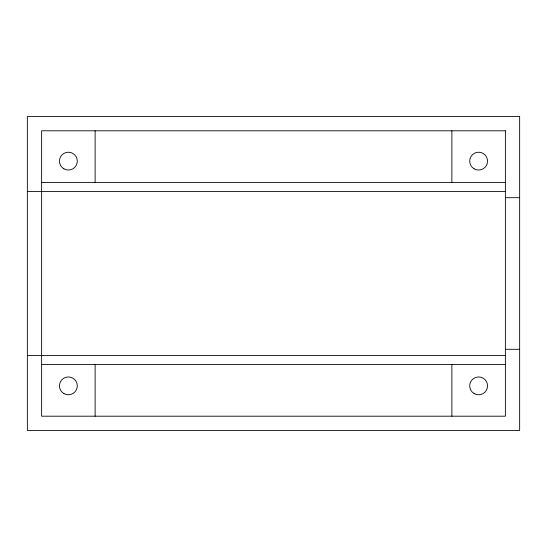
<?xml version="1.0" encoding="UTF-8"?>
<svg xmlns="http://www.w3.org/2000/svg" width="547" height="547" viewBox="0 0 547 547"><rect width="100%" height="100%" fill="white"/><g stroke="black" fill="none" stroke-linecap="round" stroke-linejoin="round"><path stroke-width="0.82" d="M41.62 182.534L505.38 182.534M27.35 191.45L505.38 191.45M505.38 197.693L519.65 197.693M505.38 349.307L519.65 349.307M27.35 355.55L505.38 355.55M41.62 364.466L505.38 364.466M451.87 130.801L451.87 182.534M451.87 364.466L451.87 416.199M95.13 130.801L95.13 182.534M95.13 364.466L95.13 416.199M519.65 116.532L27.35 116.532L27.35 430.468L519.65 430.468L519.65 116.532M505.38 130.801L41.62 130.801L41.62 416.199L505.38 416.199L505.38 130.801M474.167 168.852A8.916 8.916 0 0 0 487.541 161.126A8.916 8.916 0 0 0 474.167 153.406A8.916 8.916 0 0 0 474.167 168.852M63.917 168.852A8.916 8.916 0 0 0 77.291 161.126A8.916 8.916 0 0 0 63.917 153.406A8.916 8.916 0 0 0 63.917 168.852M63.917 393.594A8.916 8.916 0 0 0 77.291 385.874A8.916 8.916 0 0 0 63.917 378.148A8.916 8.916 0 0 0 63.917 393.594M474.167 393.594A8.916 8.916 0 0 0 487.541 385.874A8.916 8.916 0 0 0 474.167 378.148A8.916 8.916 0 0 0 474.167 393.594"/></g></svg>
